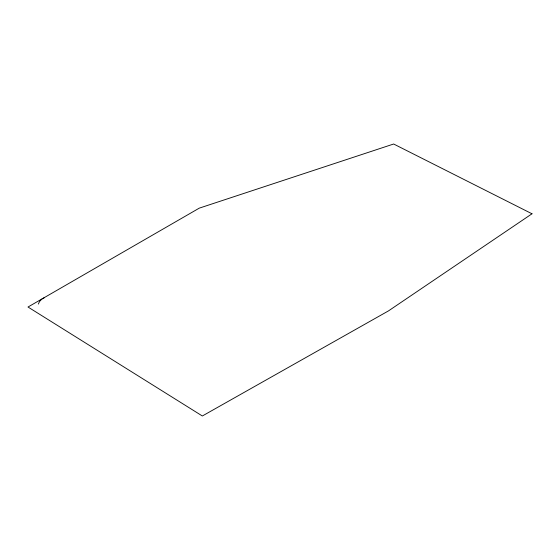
<?xml version="1.0" encoding="UTF-8"?>
<svg xmlns="http://www.w3.org/2000/svg" width="560" height="560" viewBox="0 0 560 560"><rect width="100%" height="100%" fill="white"/><g stroke="black" fill="none" stroke-linecap="round" stroke-linejoin="round"><path stroke-width="0.84" d="M38.346 304.073L39.515 301.532L41.895 299.04L44.394 297.675M532 213.787L388.514 310.877L202.342 415.989L28 307.02L199.255 208.145L393.659 144.011L532 213.787"/></g></svg>
